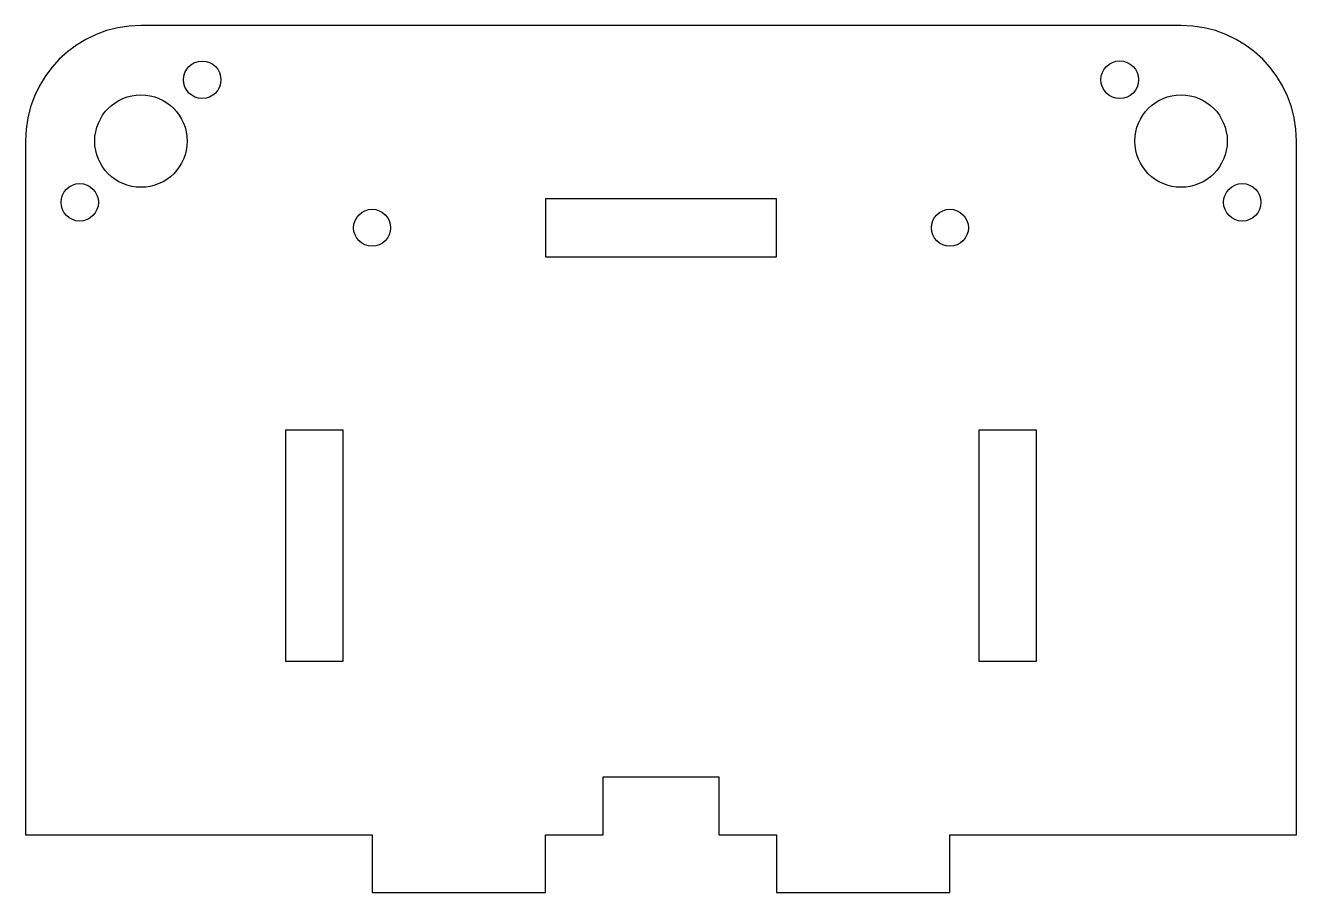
# Model space of a CAD drawing. Header units: millimetres. Extents: x -55 to 55, y -40 to 35.
import ezdxf

# ---------------------------------------------------------------- set-up
doc = ezdxf.new("R2010")
doc.units = ezdxf.units.MM

msp = doc.modelspace()

# ---------------------------------------------------------------- linework, layer by layer
at = {"color": 7, "linetype": 'Continuous', "lineweight": 25}
for p, q in [((45, 35), (-45, 35)), ((-55, 25), (-55, -35)), ((55, -35), (55, 25)), ((-10, 20), (-10, 15)), ((10, 20), (-10, 20)), ((10, 15), (10, 20)), ((-10, 15), (10, 15)), ((-32.5, 0), (-32.5, -20)), ((-27.5, 0), (-32.5, 0)), ((-27.5, -20), (-27.5, 0)), ((27.5, 0), (27.5, -20)), ((32.5, 0), (27.5, 0)), ((32.5, -20), (32.5, 0)), ((-32.5, -20), (-27.5, -20)), ((27.5, -20), (32.5, -20)), ((-5, -35), (-5, -30)), ((-5, -30), (5, -30)), ((5, -30), (5, -35)), ((-55, -35), (-25, -35)), ((-25, -35), (-25, -40)), ((-10, -40), (-10, -35)), ((-10, -35), (-5, -35)), ((5, -35), (10, -35)), ((10, -35), (10, -40)), ((25, -40), (25, -35)), ((25, -35), (55, -35)), ((-25, -40), (-10, -40)), ((10, -40), (25, -40))]:
    msp.add_line(p, q, dxfattribs=at)
for centre, radius in [((-39.7, 30.3), 1.62), ((39.7, 30.3), 1.63), ((-45, 25), 4), ((45, 25), 4), ((-50.3, 19.7), 1.62), ((50.3, 19.7), 1.62), ((-25, 17.5), 1.6), ((25, 17.5), 1.6)]:
    msp.add_circle(centre, radius, dxfattribs=at)
for centre, start, end in [((-45, 25), 90, 180), ((45, 25), 0, 90)]:
    msp.add_arc(centre, 10, start, end, dxfattribs=at)

doc.saveas('drawing.dxf')
